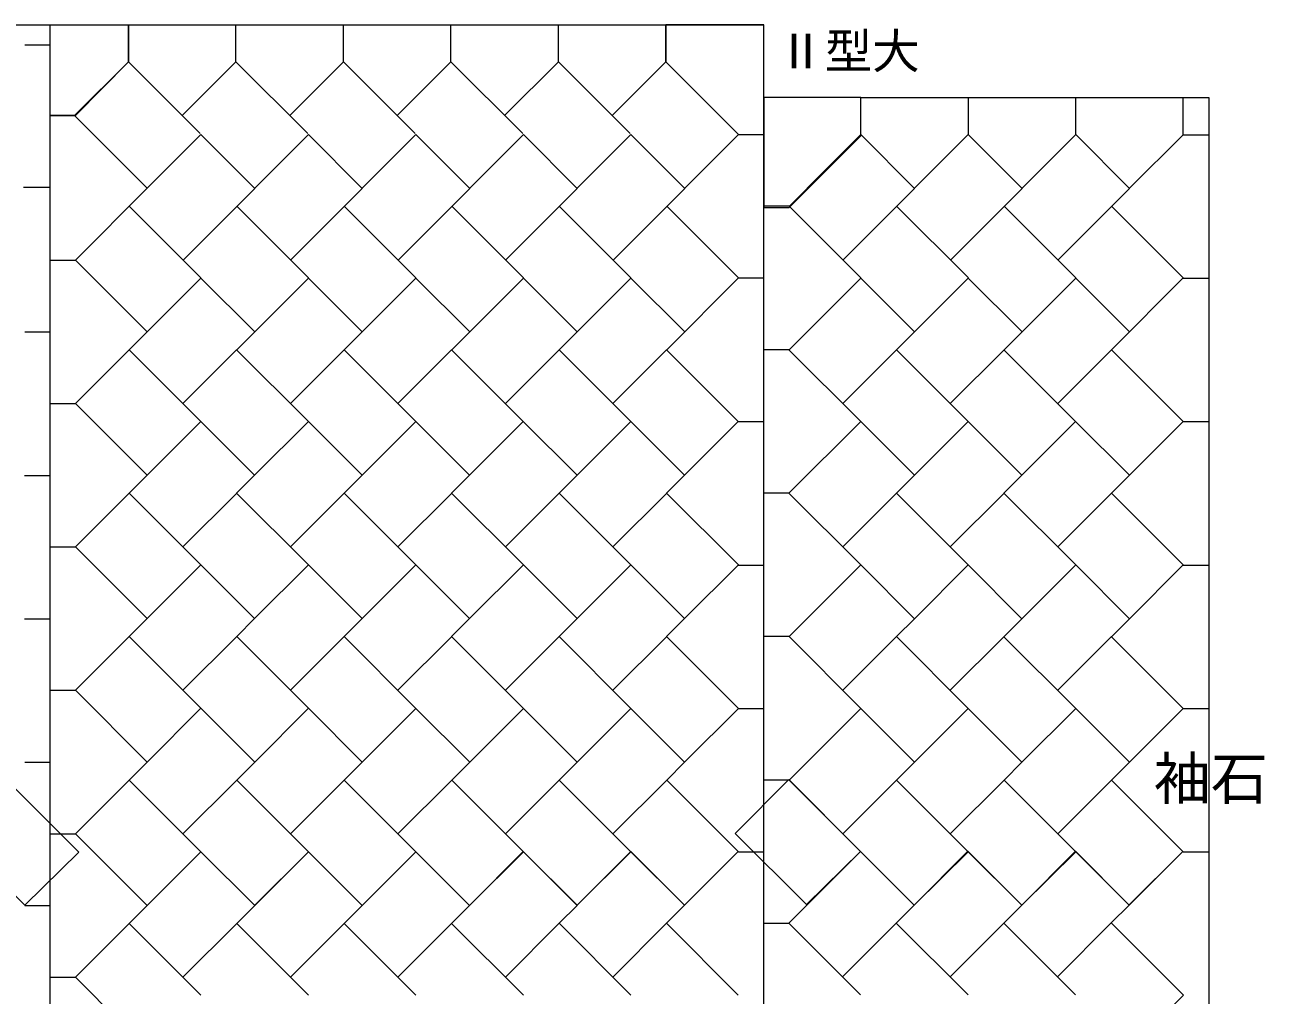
# Model space of a CAD drawing. Units: millimetres, scale not verified. Extents: x 5685 to 21727, y 2850 to 8063.
# Drawn here: x 16072 to 17376, y 6174 to 7195 of the extents above; entities that cross this region are included whole.
import ezdxf
from ezdxf.enums import TextEntityAlignment as Align

# ---------------------------------------------------------------- set-up
doc = ezdxf.new("R2010")
doc.units = ezdxf.units.MM
doc.header["$LTSCALE"] = 20
doc.layers.add('0_2', color=4, linetype='Continuous', lineweight=18)
doc.styles.add('ＭＳ ゴシック-5.0-0.0', font='')
doc.styles.get('ＭＳ ゴシック-5.0-0.0').set_extended_font_data('ＭＳ ゴシック-5.0-0.0')

msp = doc.modelspace()

# ---------------------------------------------------------------- linework, layer by layer
at = {"layer": '0_2'}
for p, q in [((15348.24, 7194.97), (16849.57, 7194.97)), ((16098.91, 5775.58), (16098.91, 7194.97)), ((16181.37, 7156.09), (16181.37, 7194.97)), ((16294.44, 7156.09), (16294.44, 7194.97)), ((16407.51, 7156.09), (16407.51, 7194.97)), ((16520.57, 7156.09), (16520.57, 7194.97)), ((16633.64, 7156.09), (16633.64, 7194.97)), ((16746.71, 7156.09), (16746.71, 7194.97)), ((16849.57, 5775.58), (16849.57, 7194.97)), ((16072.2, 7173.78), (16098.91, 7173.78)), ((16181.34, 7156.14), (16124.61, 7099.41)), ((16256.84, 7080.62), (16181.37, 7156.09)), ((16294.41, 7156.14), (16237.87, 7099.6)), ((16369.91, 7080.62), (16294.44, 7156.09)), ((16407.47, 7156.14), (16350.94, 7099.6)), ((16482.97, 7080.62), (16407.51, 7156.09)), ((16520.54, 7156.14), (16464.01, 7099.6)), ((16596.04, 7080.62), (16520.57, 7156.09)), ((16633.61, 7156.14), (16577.07, 7099.6)), ((16709.11, 7080.62), (16633.64, 7156.09)), ((16746.67, 7156.14), (16690.14, 7099.6)), ((16823.14, 7079.66), (16746.71, 7156.09)), ((16951.7, 7118.29), (16849.57, 7118.29)), ((16951.7, 7079.41), (16951.7, 7118.29)), ((16951.7, 7118.29), (17317.57, 7118.29)), ((17064.77, 7079.41), (17064.77, 7118.29)), ((17177.8, 7079.41), (17177.8, 7118.29)), ((17290.83, 7079.41), (17290.83, 7118.29)), ((17317.57, 7118.29), (17317.57, 5851.04)), ((16098.91, 7099.41), (16125.62, 7099.41)), ((16201.08, 7022.93), (16124.61, 7099.41)), ((16201.08, 7022.93), (16257.61, 7079.46)), ((16314.18, 7022.89), (16257.61, 7079.46)), ((16314.15, 7022.93), (16370.68, 7079.46)), ((16427.25, 7022.89), (16370.68, 7079.46)), ((16427.22, 7022.93), (16483.74, 7079.46)), ((16540.32, 7022.89), (16483.74, 7079.46)), ((16540.28, 7022.93), (16596.81, 7079.46)), ((16653.38, 7022.89), (16596.81, 7079.46)), ((16653.35, 7022.93), (16709.88, 7079.46)), ((16766.45, 7022.89), (16709.88, 7079.46)), ((16766.42, 7022.93), (16823.14, 7079.66)), ((16822.94, 7079.66), (16849.57, 7079.66)), ((16895.14, 7022.93), (16951.66, 7079.46)), ((17008.24, 7022.89), (16951.66, 7079.46)), ((17008.2, 7022.93), (17064.73, 7079.46)), ((17121.31, 7022.89), (17064.73, 7079.46)), ((17121.27, 7022.93), (17177.8, 7079.46)), ((17234.37, 7022.89), (17177.8, 7079.46)), ((17234.34, 7022.93), (17290.66, 7079.25)), ((17290.66, 7079.25), (17317.57, 7079.25)), ((16071.03, 7024.29), (16098.91, 7024.29)), ((16125.62, 6947.47), (16201.08, 7022.93)), ((16182.18, 7004.04), (16201.08, 7022.93)), ((16295.25, 7003.95), (16314.18, 7022.89)), ((16408.32, 7003.95), (16427.25, 7022.89)), ((16521.38, 7003.95), (16540.32, 7022.89)), ((16634.45, 7003.95), (16653.38, 7022.89)), ((16747.52, 7003.95), (16766.45, 7022.89)), ((16876.24, 7003.95), (16895.17, 7022.89)), ((16989.31, 7003.95), (17008.24, 7022.89)), ((17102.37, 7003.95), (17121.31, 7022.89)), ((17215.44, 7003.95), (17234.37, 7022.89)), ((16257.65, 6928.57), (16182.18, 7004.04)), ((16238.76, 6947.46), (16295.25, 7003.95)), ((16370.71, 6928.56), (16295.24, 7004.03)), ((16351.83, 6947.46), (16408.32, 7003.95)), ((16483.78, 6928.56), (16408.31, 7004.03)), ((16464.89, 6947.46), (16521.38, 7003.95)), ((16596.84, 6928.56), (16521.38, 7004.03)), ((16577.96, 6947.46), (16634.45, 7003.95)), ((16709.91, 6928.56), (16634.44, 7004.03)), ((16691.03, 6947.46), (16747.52, 7003.95)), ((16822.98, 6928.56), (16747.51, 7004.03)), ((16876.24, 7004), (16849.57, 7004)), ((16951.7, 6928.56), (16876.23, 7004.03)), ((16932.82, 6947.46), (16989.31, 7003.95)), ((17064.77, 6928.56), (16989.3, 7004.03)), ((17045.88, 6947.46), (17102.37, 7003.95)), ((17177.83, 6928.56), (17102.37, 7004.03)), ((17158.95, 6947.46), (17215.44, 7003.95)), ((17290.9, 6928.56), (17215.43, 7004.03)), ((16098.91, 6947.47), (16125.62, 6947.47)), ((16201.08, 6872), (16125.62, 6947.47)), ((16182.18, 6853.1), (16257.61, 6928.53)), ((16257.61, 6928.53), (16314.14, 6871.99)), ((16295.25, 6853.1), (16370.68, 6928.53)), ((16370.68, 6928.53), (16427.21, 6871.99)), ((16408.32, 6853.1), (16483.74, 6928.53)), ((16483.74, 6928.53), (16540.28, 6871.99)), ((16521.38, 6853.1), (16596.81, 6928.53)), ((16596.81, 6928.53), (16653.34, 6871.99)), ((16634.45, 6853.1), (16709.88, 6928.53)), ((16709.88, 6928.53), (16766.41, 6871.99)), ((16747.52, 6853.1), (16822.98, 6928.56)), ((16822.94, 6928.56), (16849.57, 6928.56)), ((16876.24, 6853.1), (16951.66, 6928.53)), ((16951.66, 6928.53), (17008.2, 6871.99)), ((16989.31, 6853.1), (17064.73, 6928.53)), ((17064.73, 6928.53), (17121.26, 6871.99)), ((17102.37, 6853.1), (17177.8, 6928.53)), ((17177.8, 6928.53), (17234.33, 6871.99)), ((17215.44, 6853.1), (17290.9, 6928.56)), ((17290.86, 6928.36), (17317.57, 6928.36)), ((16849.57, 5775.58), (16849.57, 6893.17)), ((16072.2, 6871.8), (16098.91, 6871.8)), ((16125.53, 6796.52), (16182.1, 6853.09)), ((16257.52, 6777.58), (16182.06, 6853.05)), ((16238.6, 6796.52), (16295.17, 6853.09)), ((16370.58, 6777.57), (16295.12, 6853.04)), ((16351.66, 6796.52), (16408.23, 6853.09)), ((16483.64, 6777.57), (16408.18, 6853.03)), ((16464.73, 6796.52), (16521.3, 6853.09)), ((16596.7, 6777.56), (16521.24, 6853.03)), ((16577.8, 6796.52), (16634.37, 6853.09)), ((16709.76, 6777.55), (16634.3, 6853.02)), ((16690.86, 6796.52), (16747.43, 6853.09)), ((16822.82, 6777.55), (16747.36, 6853.01)), ((16876.24, 6853.08), (16849.57, 6853.08)), ((16951.52, 6777.52), (16876.05, 6852.99)), ((16932.65, 6796.52), (16989.22, 6853.09)), ((17064.58, 6777.51), (16989.11, 6852.98)), ((17045.72, 6796.52), (17102.29, 6853.09)), ((17177.64, 6777.51), (17102.17, 6852.97)), ((17158.79, 6796.52), (17215.36, 6853.09)), ((17290.7, 6777.5), (17215.23, 6852.97)), ((16098.82, 6796.52), (16125.53, 6796.52)), ((16201, 6721.05), (16125.53, 6796.52)), ((16257.52, 6777.58), (16201, 6721.05)), ((16314.06, 6721.05), (16257.52, 6777.58)), ((16370.58, 6777.57), (16314.06, 6721.05)), ((16427.12, 6721.04), (16370.58, 6777.57)), ((16483.64, 6777.57), (16427.12, 6721.04)), ((16540.18, 6721.03), (16483.64, 6777.57)), ((16596.7, 6777.56), (16540.18, 6721.03)), ((16653.24, 6721.03), (16596.7, 6777.56)), ((16709.76, 6777.55), (16653.24, 6721.03)), ((16766.3, 6721.02), (16709.76, 6777.55)), ((16822.82, 6777.55), (16766.3, 6721.02)), ((16822.86, 6777.47), (16849.49, 6777.47)), ((16876.1, 6702.1), (16951.52, 6777.52)), ((17008.05, 6720.99), (16951.52, 6777.52)), ((17064.58, 6777.51), (17008.05, 6720.99)), ((17121.11, 6720.98), (17064.58, 6777.51)), ((17177.64, 6777.51), (17121.11, 6720.98)), ((17234.17, 6720.97), (17177.64, 6777.51)), ((17290.7, 6777.5), (17234.17, 6720.97)), ((17290.78, 6777.46), (17317.49, 6777.46)), ((16072.11, 6720.89), (16098.82, 6720.89)), ((16125.57, 6645.63), (16201, 6721.05)), ((16295.16, 6702.15), (16314.06, 6721.05)), ((16408.22, 6702.14), (16427.12, 6721.04)), ((16521.28, 6702.14), (16540.18, 6721.03)), ((16634.34, 6702.13), (16653.24, 6721.03)), ((16747.4, 6702.12), (16766.3, 6721.02)), ((16989.16, 6702.09), (17008.05, 6720.99)), ((17102.22, 6702.08), (17121.11, 6720.98)), ((17215.28, 6702.08), (17234.17, 6720.97)), ((16257.57, 6626.69), (16182.1, 6702.16)), ((16238.64, 6645.63), (16295.21, 6702.2)), ((16370.63, 6626.68), (16295.16, 6702.15)), ((16351.71, 6645.63), (16408.28, 6702.2)), ((16483.69, 6626.68), (16408.22, 6702.14)), ((16464.77, 6645.63), (16521.34, 6702.2)), ((16596.75, 6626.67), (16521.28, 6702.14)), ((16577.84, 6645.63), (16634.41, 6702.2)), ((16709.81, 6626.66), (16634.34, 6702.13)), ((16690.91, 6645.63), (16747.48, 6702.2)), ((16822.87, 6626.66), (16747.4, 6702.12)), ((16876.16, 6702.14), (16849.49, 6702.14)), ((16951.56, 6626.63), (16876.1, 6702.1)), ((16932.7, 6645.63), (16989.26, 6702.2)), ((17064.62, 6626.62), (16989.16, 6702.09)), ((17045.76, 6645.63), (17102.33, 6702.2)), ((17177.68, 6626.62), (17102.22, 6702.08)), ((17158.83, 6645.63), (17215.4, 6702.2)), ((17290.74, 6626.61), (17215.28, 6702.08)), ((16098.86, 6645.63), (16125.57, 6645.63)), ((16201.04, 6570.16), (16125.57, 6645.63)), ((16257.57, 6626.69), (16201.04, 6570.16)), ((16314.1, 6570.16), (16257.57, 6626.69)), ((16370.63, 6626.68), (16314.1, 6570.16)), ((16427.16, 6570.15), (16370.63, 6626.68)), ((16483.69, 6626.68), (16427.16, 6570.15)), ((16540.22, 6570.14), (16483.69, 6626.68)), ((16596.75, 6626.67), (16540.22, 6570.14)), ((16653.28, 6570.14), (16596.75, 6626.67)), ((16709.81, 6626.66), (16653.28, 6570.14)), ((16766.34, 6570.13), (16709.81, 6626.66)), ((16822.87, 6626.66), (16766.34, 6570.13)), ((16822.9, 6626.58), (16849.53, 6626.58)), ((16876.14, 6551.2), (16951.56, 6626.63)), ((17008.1, 6570.1), (16951.56, 6626.63)), ((17064.62, 6626.62), (17008.1, 6570.1)), ((17121.16, 6570.09), (17064.62, 6626.62)), ((17177.68, 6626.62), (17121.16, 6570.09)), ((17234.22, 6570.08), (17177.68, 6626.62)), ((17290.74, 6626.61), (17234.22, 6570.08)), ((17290.82, 6626.56), (17317.53, 6626.56)), ((16072.16, 6570), (16098.86, 6570)), ((16125.62, 6494.74), (16201.04, 6570.16)), ((16295.2, 6551.26), (16314.1, 6570.16)), ((16408.26, 6551.25), (16427.16, 6570.15)), ((16521.32, 6551.24), (16540.22, 6570.14)), ((16634.38, 6551.24), (16653.28, 6570.14)), ((16747.44, 6551.23), (16766.34, 6570.13)), ((16989.2, 6551.2), (17008.1, 6570.1)), ((17102.26, 6551.19), (17121.16, 6570.09)), ((17215.32, 6551.18), (17234.22, 6570.08)), ((16257.61, 6475.8), (16182.14, 6551.26)), ((16238.68, 6494.74), (16295.25, 6551.31)), ((16370.67, 6475.79), (16295.2, 6551.26)), ((16351.75, 6494.74), (16408.32, 6551.31)), ((16483.73, 6475.78), (16408.26, 6551.25)), ((16464.82, 6494.74), (16521.38, 6551.31)), ((16596.79, 6475.78), (16521.32, 6551.24)), ((16577.88, 6494.74), (16634.45, 6551.31)), ((16709.85, 6475.77), (16634.38, 6551.24)), ((16690.95, 6494.74), (16747.52, 6551.31)), ((16822.91, 6475.76), (16747.44, 6551.23)), ((16876.2, 6551.24), (16849.53, 6551.24)), ((16951.6, 6475.74), (16876.14, 6551.2)), ((16932.74, 6494.74), (16989.31, 6551.31)), ((17064.66, 6475.73), (16989.2, 6551.2)), ((17045.8, 6494.74), (17102.37, 6551.31)), ((17177.72, 6475.72), (17102.26, 6551.19)), ((17158.87, 6494.74), (17215.44, 6551.31)), ((17290.78, 6475.72), (17215.32, 6551.18)), ((16098.91, 6494.74), (16125.62, 6494.74)), ((16201.08, 6419.27), (16125.62, 6494.74)), ((16257.61, 6475.8), (16201.08, 6419.27)), ((16314.14, 6419.26), (16257.61, 6475.8)), ((16370.67, 6475.79), (16314.14, 6419.26)), ((16427.2, 6419.26), (16370.67, 6475.79)), ((16483.73, 6475.78), (16427.2, 6419.26)), ((16540.26, 6419.25), (16483.73, 6475.78)), ((16596.79, 6475.78), (16540.26, 6419.25)), ((16653.32, 6419.24), (16596.79, 6475.78)), ((16709.85, 6475.77), (16653.32, 6419.24)), ((16766.38, 6419.24), (16709.85, 6475.77)), ((16822.91, 6475.76), (16766.38, 6419.24)), ((16822.94, 6475.69), (16849.57, 6475.69)), ((16876.18, 6400.31), (16951.6, 6475.74)), ((17008.14, 6419.2), (16951.6, 6475.74)), ((17064.66, 6475.73), (17008.14, 6419.2)), ((17121.2, 6419.2), (17064.66, 6475.73)), ((17177.72, 6475.72), (17121.2, 6419.2)), ((17234.26, 6419.19), (17177.72, 6475.72)), ((17290.78, 6475.72), (17234.26, 6419.19)), ((17290.86, 6475.67), (17317.57, 6475.67)), ((16072.2, 6419.11), (16098.91, 6419.11)), ((16125.62, 6343.8), (16201.08, 6419.27)), ((16295.24, 6400.37), (16314.14, 6419.26)), ((16408.3, 6400.36), (16427.2, 6419.26)), ((16521.36, 6400.35), (16540.26, 6419.25)), ((16634.42, 6400.35), (16653.32, 6419.24)), ((16747.48, 6400.34), (16766.38, 6419.24)), ((16989.24, 6400.31), (17008.14, 6419.2)), ((17102.3, 6400.3), (17121.2, 6419.2)), ((17215.36, 6400.29), (17234.26, 6419.19)), ((16257.65, 6324.91), (16182.18, 6400.37)), ((16295.24, 6400.37), (16238.72, 6343.84)), ((16370.71, 6324.9), (16295.24, 6400.37)), ((16408.3, 6400.36), (16351.78, 6343.83)), ((16483.77, 6324.89), (16408.3, 6400.36)), ((16521.36, 6400.35), (16464.84, 6343.83)), ((16596.83, 6324.89), (16521.36, 6400.35)), ((16634.42, 6400.35), (16577.9, 6343.82)), ((16709.89, 6324.88), (16634.42, 6400.35)), ((16747.48, 6400.34), (16690.96, 6343.81)), ((16822.95, 6324.87), (16747.48, 6400.34)), ((16876.24, 6400.35), (16849.57, 6400.35)), ((16951.65, 6324.85), (16876.18, 6400.31)), ((16989.24, 6400.31), (16932.71, 6343.78)), ((17064.71, 6324.84), (16989.24, 6400.31)), ((17102.3, 6400.3), (17045.77, 6343.77)), ((17177.77, 6324.83), (17102.3, 6400.3)), ((17215.36, 6400.29), (17158.83, 6343.77)), ((17290.32, 6325.33), (17215.36, 6400.29)), ((16098.91, 6343.8), (16125.62, 6343.8)), ((16201.08, 6268.34), (16125.62, 6343.8)), ((16201.08, 6268.34), (16257.61, 6324.86)), ((16314.14, 6268.33), (16257.61, 6324.86)), ((16314.11, 6268.39), (16370.64, 6324.91)), ((16427.17, 6268.38), (16370.64, 6324.91)), ((16427.14, 6268.44), (16483.67, 6324.96)), ((16540.2, 6268.43), (16483.67, 6324.96)), ((16540.18, 6268.48), (16596.7, 6325.01)), ((16653.24, 6268.48), (16596.7, 6325.01)), ((16653.21, 6268.53), (16709.73, 6325.06)), ((16766.27, 6268.53), (16709.73, 6325.06)), ((16766.24, 6268.58), (16822.77, 6325.11)), ((16822.94, 6324.8), (16849.57, 6324.8)), ((16894.82, 6268.78), (16951.35, 6325.3)), ((17007.88, 6268.77), (16951.35, 6325.3)), ((17007.85, 6268.82), (17064.38, 6325.35)), ((17120.91, 6268.82), (17064.38, 6325.35)), ((17120.88, 6268.87), (17177.41, 6325.4)), ((17233.94, 6268.87), (17177.41, 6325.4)), ((17233.92, 6268.92), (17290.32, 6325.33)), ((17290.86, 6324.78), (17317.57, 6324.78)), ((16072.2, 6268.22), (16098.91, 6268.22)), ((16125.62, 6192.87), (16201.08, 6268.34)), ((16295.25, 6249.44), (16314.14, 6268.33)), ((16408.28, 6249.49), (16427.17, 6268.38)), ((16521.31, 6249.54), (16540.2, 6268.43)), ((16634.34, 6249.59), (16653.24, 6268.48)), ((16747.38, 6249.63), (16766.27, 6268.53)), ((16875.96, 6249.83), (16894.85, 6268.72)), ((16988.99, 6249.88), (17007.88, 6268.77)), ((17102.02, 6249.93), (17120.91, 6268.82)), ((17215.05, 6249.98), (17233.94, 6268.87)), ((16257.65, 6173.97), (16182.18, 6249.44)), ((16295.25, 6249.44), (16238.72, 6192.91)), ((16370.72, 6173.97), (16295.25, 6249.44)), ((16408.28, 6249.49), (16351.75, 6192.96)), ((16483.75, 6174.02), (16408.28, 6249.49)), ((16521.31, 6249.54), (16464.78, 6193)), ((16596.78, 6174.07), (16521.31, 6249.54)), ((16634.34, 6249.59), (16577.81, 6193.05)), ((16709.81, 6174.12), (16634.34, 6249.59)), ((16747.38, 6249.63), (16690.84, 6193.1)), ((16822.84, 6174.17), (16747.38, 6249.63)), ((16876.24, 6249.43), (16849.57, 6249.43)), ((16951.43, 6174.36), (16875.96, 6249.83)), ((16988.99, 6249.88), (16932.46, 6193.34)), ((17064.46, 6174.41), (16988.99, 6249.88)), ((17102.02, 6249.93), (17045.49, 6193.39)), ((17177.49, 6174.46), (17102.02, 6249.93)), ((17215.05, 6249.98), (17158.52, 6193.44)), ((17290.98, 6174.05), (17215.05, 6249.98)), ((16098.91, 6192.87), (16125.62, 6192.87)), ((16201.08, 6117.4), (16125.62, 6192.87)), ((17234.34, 6117.4), (17290.98, 6174.05))]:
    msp.add_line(p, q, dxfattribs=at)
at = {"layer": '0_2', "color": 9}
for p, q in [((16098.91, 7099.41), (16098.91, 7194.97)), ((16098.91, 7194.97), (16181.37, 7194.97)), ((16181.37, 7194.97), (16181.34, 7156.14)), ((16746.71, 7194.97), (16746.67, 7156.14)), ((16849.57, 7194.97), (16746.71, 7194.97)), ((16849.57, 7079.66), (16849.57, 7194.97)), ((16181.37, 7156.09), (16125.62, 7099.41)), ((16181.34, 7156.14), (16181.37, 7156.09)), ((16746.67, 7156.14), (16746.71, 7156.09)), ((16746.71, 7156.09), (16822.94, 7079.66)), ((16125.62, 7099.41), (16098.91, 7099.41)), ((16822.94, 7079.66), (16849.57, 7079.66)), ((16182.18, 6400.37), (16125.62, 6343.8)), ((16238.72, 6343.84), (16182.18, 6400.37)), ((16295.24, 6400.37), (16238.72, 6343.84)), ((16351.78, 6343.83), (16295.24, 6400.37)), ((16408.3, 6400.36), (16351.78, 6343.83)), ((16464.84, 6343.83), (16408.3, 6400.36)), ((16521.36, 6400.35), (16464.84, 6343.83)), ((16577.9, 6343.82), (16521.36, 6400.35)), ((16634.42, 6400.35), (16577.9, 6343.82)), ((16690.96, 6343.81), (16634.42, 6400.35)), ((16747.48, 6400.34), (16690.96, 6343.81)), ((16822.74, 6325.08), (16747.48, 6400.34)), ((16989.24, 6400.31), (16932.71, 6343.78)), ((17045.77, 6343.77), (16989.24, 6400.31)), ((17102.3, 6400.3), (17045.77, 6343.77)), ((17158.83, 6343.77), (17102.3, 6400.3)), ((17215.36, 6400.29), (17158.83, 6343.77)), ((17290.32, 6325.33), (17215.36, 6400.29)), ((16125.62, 6343.8), (16201.08, 6268.34)), ((16932.71, 6343.78), (16951.65, 6324.85)), ((16201.08, 6268.34), (16257.61, 6324.86)), ((16257.61, 6324.86), (16314.14, 6268.33)), ((16314.14, 6268.33), (16370.71, 6324.9)), ((16370.71, 6324.9), (16427.14, 6268.44)), ((16427.14, 6268.44), (16483.77, 6324.89)), ((16483.77, 6324.89), (16540.18, 6268.48)), ((16540.18, 6268.48), (16596.83, 6324.89)), ((16596.83, 6324.89), (16653.21, 6268.53)), ((16653.21, 6268.53), (16709.89, 6324.88)), ((16709.89, 6324.88), (16766.24, 6268.58)), ((16766.24, 6268.58), (16822.74, 6325.08)), ((16951.65, 6324.85), (17007.85, 6268.82)), ((17007.85, 6268.82), (17064.71, 6324.84)), ((17064.71, 6324.84), (17120.88, 6268.87)), ((17120.88, 6268.87), (17177.77, 6324.83)), ((17177.77, 6324.83), (17233.94, 6268.87)), ((17233.94, 6268.87), (17290.32, 6325.33))]:
    msp.add_line(p, q, dxfattribs=at)
at = {"layer": '0_2', "color": 7}
for p, q in [((16951.71, 7118.29), (16849.57, 7118.29)), ((16849.57, 7118.29), (16849.57, 7002.87)), ((16951.71, 7078.29), (16951.71, 7118.29)), ((16876.28, 7002.87), (16951.71, 7078.29)), ((16849.57, 7002.87), (16876.28, 7002.87)), ((16129.26, 6324.57), (16053.79, 6400.03)), ((16875.88, 6400.77), (16819.35, 6344.24)), ((16951.35, 6325.3), (16875.88, 6400.77)), ((15997.27, 6343.51), (16072.41, 6268.55)), ((16819.35, 6344.24), (16894.49, 6269.29)), ((16072.41, 6268.55), (16129.26, 6324.57)), ((16894.49, 6269.29), (16951.35, 6325.3))]:
    msp.add_line(p, q, dxfattribs=at)

# ---------------------------------------------------------------- texts
at = {"layer": '0_2', "color": 7, "style": 'ＭＳ ゴシック-5.0-0.0'}
for s, height, p in [('Ⅱ型大', 36.66, (16863.66, 7138.01)), ('袖石', 43.99, (17259.81, 6366.86))]:
    msp.add_text(s, height=height, dxfattribs=at).set_placement(p, align=Align.BOTTOM_LEFT)

doc.saveas('drawing.dxf')
